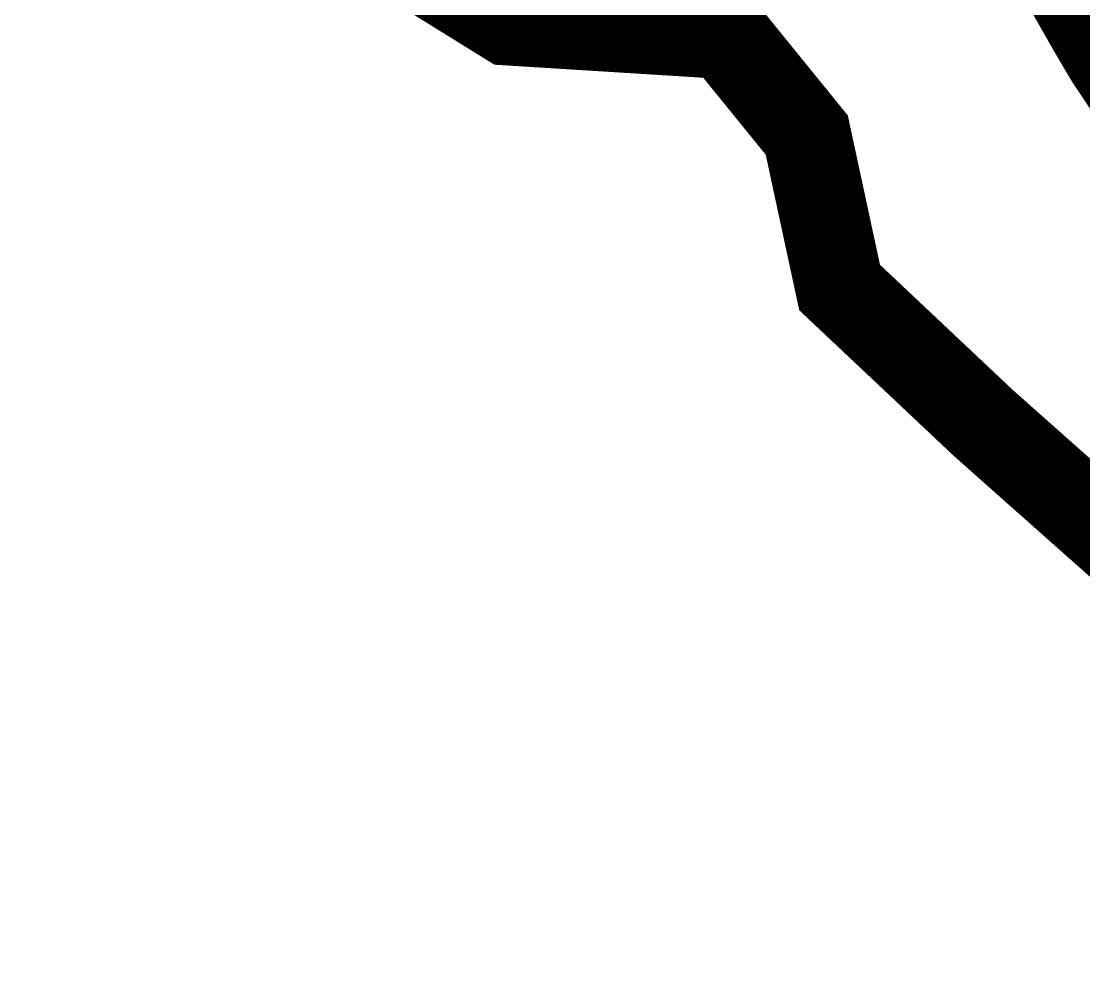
# Model space of a CAD drawing. Header units: millimetres. Extents: x 35362846 to 35427064, y 2977703 to 3025069.
# Drawn here: x 35401120 to 35401840, y 2984090 to 2984741 of the extents above; entities that cross this region are included whole.
import ezdxf

# ---------------------------------------------------------------- set-up
doc = ezdxf.new("R2010")
doc.units = ezdxf.units.MM
doc.layers.add('zhix', color=7, linetype='Continuous', lineweight=100)
doc.layers.add('布线1', color=3, linetype='Continuous', lineweight=40)

msp = doc.modelspace()

# ---------------------------------------------------------------- linework, layer by layer
at = {"layer": 'zhix', "color": 1, "const_width": 150, "flags": 128}
msp.add_lwpolyline([(35402515.92, 2984165.15, -0.143624), (35401896.31, 2984738.71), (35401896.05, 2984739.14), (35401895.54, 2984740), (35401895.03, 2984740.86), (35401894.51, 2984741.72), (35401894, 2984742.58), (35401893.49, 2984743.44), (35401892.98, 2984744.3), (35401892.48, 2984745.16), (35401891.97, 2984746.02), (35401891.46, 2984746.88), (35401890.95, 2984747.74), (35401890.44, 2984748.6), (35401889.94, 2984749.47), (35401889.43, 2984750.33), (35401888.93, 2984751.19), (35401888.42, 2984752.05), (35401887.92, 2984752.92), (35401887.41, 2984753.78), (35401886.91, 2984754.65), (35401886.41, 2984755.51), (35401885.91, 2984756.37), (35401885.4, 2984757.24), (35401884.9, 2984758.11), (35401884.4, 2984758.97), (35401883.9, 2984759.84), (35401883.4, 2984760.7), (35401882.9, 2984761.57), (35401882.4, 2984762.44), (35401881.91, 2984763.3), (35401881.41, 2984764.17), (35401880.91, 2984765.04), (35401880.42, 2984765.91), (35401879.92, 2984766.77), (35401879.42, 2984767.64), (35401878.93, 2984768.51), (35401878.43, 2984769.38), (35401877.94, 2984770.25), (35401877.44, 2984771.12), (35401876.95, 2984771.99), (35401876.46, 2984772.86), (35401875.97, 2984773.73), (35401875.47, 2984774.6), (35401874.98, 2984775.47), (35401874.49, 2984776.34), (35401874, 2984777.21), (35401873.51, 2984778.08), (35401873.02, 2984778.96), (35401872.53, 2984779.83), (35401872.04, 2984780.7), (35401871.55, 2984781.57), (35401871.06, 2984782.45), (35401870.58, 2984783.32), (35401870.09, 2984784.19), (35401869.6, 2984785.07), (35401869.11, 2984785.94), (35401868.63, 2984786.81), (35401868.14, 2984787.69), (35401867.66, 2984788.56), (35401867.17, 2984789.44), (35401866.69, 2984790.31), (35401866.2, 2984791.19), (35401865.72, 2984792.06), (35401865.24, 2984792.94), (35401864.75, 2984793.81), (35401864.27, 2984794.69), (35401863.79, 2984795.56), (35401863.31, 2984796.44), (35401862.83, 2984797.32), (35401862.34, 2984798.19), (35401861.86, 2984799.07), (35401861.38, 2984799.95), (35401860.9, 2984800.82), (35401860.42, 2984801.7), (35401859.94, 2984802.58), (35401859.46, 2984803.46), (35401858.99, 2984804.33), (35401858.51, 2984805.21), (35401858.03, 2984806.09), (35401857.55, 2984806.97), (35401857.07, 2984807.85), (35401856.6, 2984808.73), (35401856.12, 2984809.61), (35401855.64, 2984810.48), (35401855.17, 2984811.36), (35401854.69, 2984812.24), (35401854.22, 2984813.12), (35401853.74, 2984814), (35401853.27, 2984814.88), (35401852.79, 2984815.76), (35401852.32, 2984816.64)], format="xyb", dxfattribs=at)
at = {"layer": '布线1', "color": 248, "const_width": 60}
msp.add_lwpolyline([(35401887.93, 2984365.59), (35401772.05, 2984468.52), (35401674.57, 2984560.43), (35401652.31, 2984663.78), (35401597.13, 2984731.78), (35401449.99, 2984740.98), (35401149.93, 2984926.98)], dxfattribs=at)

doc.saveas('drawing.dxf')
